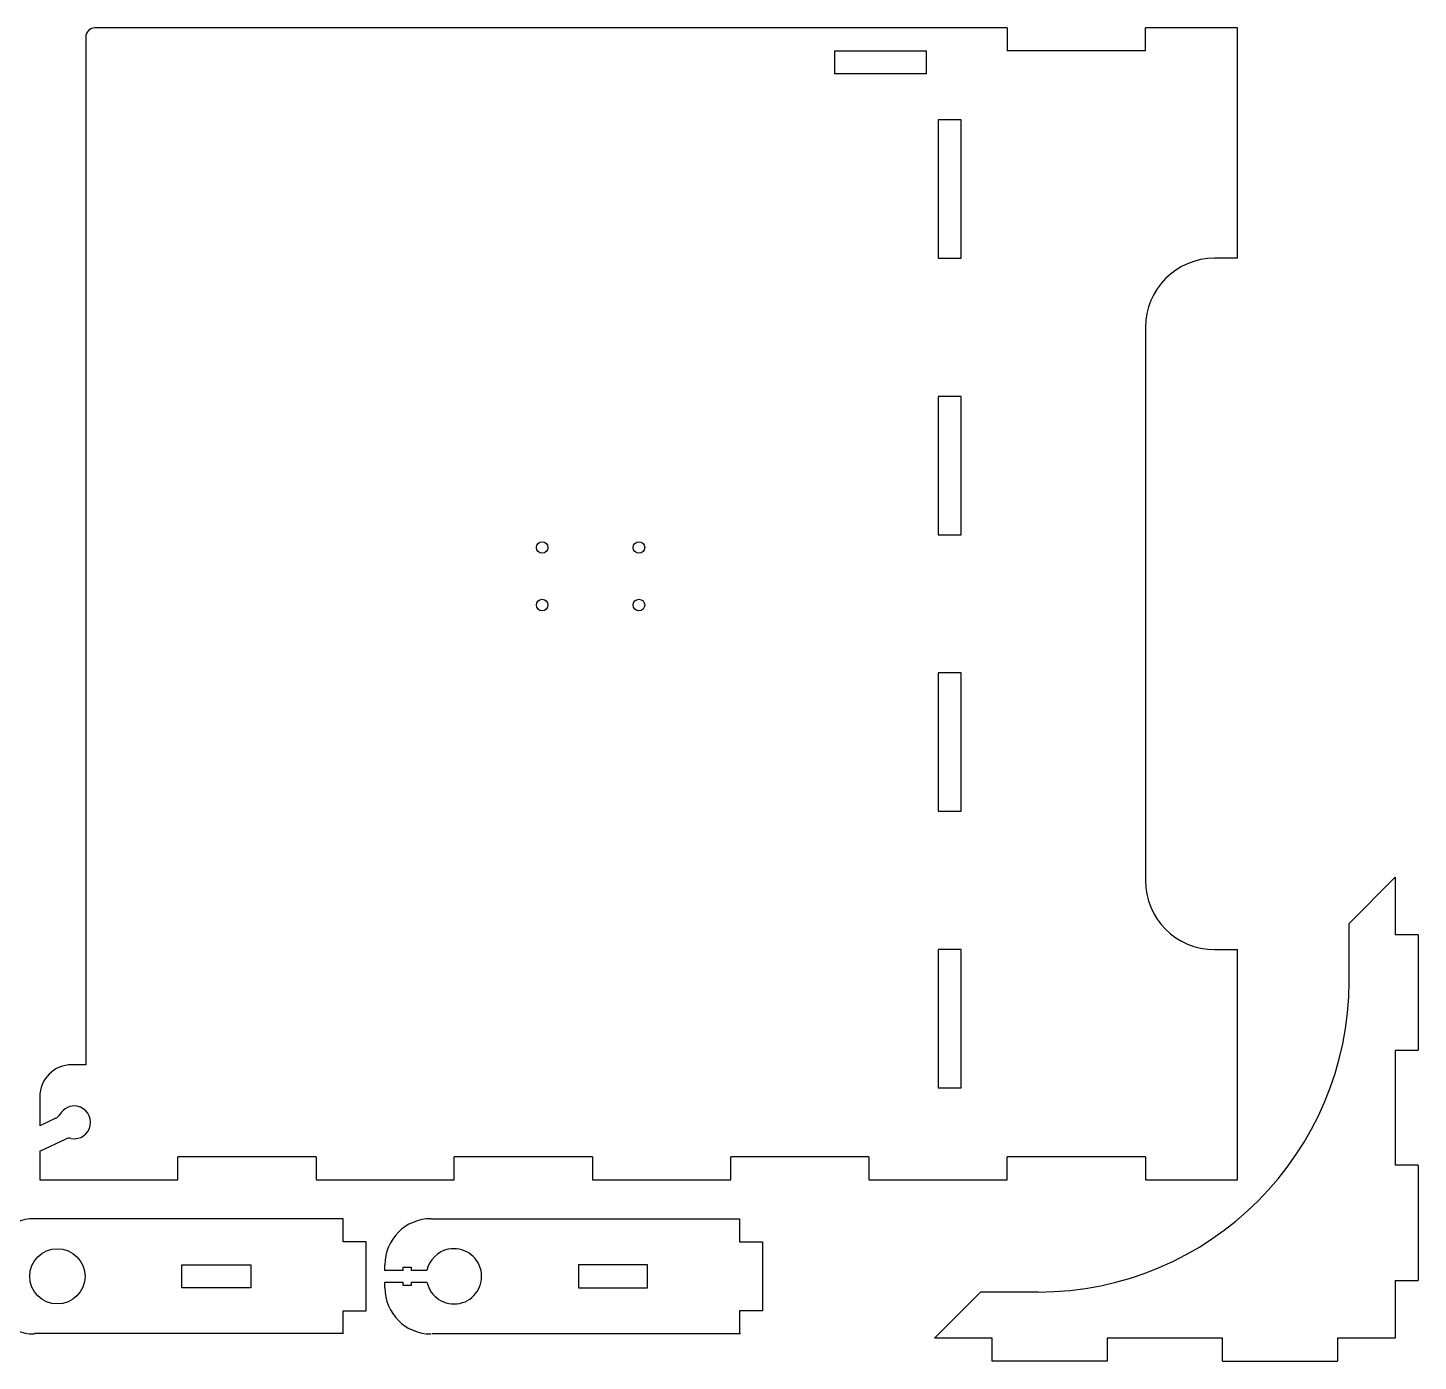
# Model space of a CAD drawing. Extents: x 4 to 593, y 4 to 293.
# Drawn here: x 291.4 to 593.1, y 3.8 to 293.1 of the extents above; entities that cross this region are included whole.
import ezdxf

# ---------------------------------------------------------------- set-up
doc = ezdxf.new("R2010")
doc.units = 0
doc.layers.add('EBENE_1', color=7, linetype='CONTINUOUS')

# ---------------------------------------------------------------- blocks, each defined once
blk = doc.blocks.new('BLOCK_70')
at = {"layer": 'EBENE_1'}
blk.add_lwpolyline([(553.94, 243.11), (553.94, 293.11)], dxfattribs=at)
blk = doc.blocks.new('BLOCK_71')
at = {"layer": 'EBENE_1'}
blk.add_lwpolyline([(553.94, 243.11), (548.94, 243.11)], dxfattribs=at)
blk = doc.blocks.new('BLOCK_72')
at = {"layer": 'EBENE_1'}
blk.add_open_spline([(548.94, 243.11), (540.66, 243.11), (533.94, 236.4), (533.94, 228.11), (533.94, 228.11), (533.94, 228.11), (533.94, 228.11)], degree=3, knots=[0, 0, 0, 0, 1, 1, 1, 2, 2, 2, 2], dxfattribs=at)
blk = doc.blocks.new('BLOCK_73')
at = {"layer": 'EBENE_1'}
blk.add_lwpolyline([(533.94, 228.11), (533.94, 108.12)], dxfattribs=at)
blk = doc.blocks.new('BLOCK_74')
at = {"layer": 'EBENE_1'}
blk.add_open_spline([(533.94, 108.12), (533.94, 99.84), (540.66, 93.12), (548.94, 93.12), (548.94, 93.12), (548.94, 93.12), (548.94, 93.12)], degree=3, knots=[0, 0, 0, 0, 1, 1, 1, 2, 2, 2, 2], dxfattribs=at)
blk = doc.blocks.new('BLOCK_75')
at = {"layer": 'EBENE_1'}
blk.add_lwpolyline([(548.94, 93.12), (553.94, 93.12)], dxfattribs=at)
blk = doc.blocks.new('BLOCK_76')
at = {"layer": 'EBENE_1'}
blk.add_lwpolyline([(553.94, 43.12), (553.94, 93.12)], dxfattribs=at)
blk = doc.blocks.new('BLOCK_77')
at = {"layer": 'EBENE_1'}
blk.add_open_spline([(300.79, 52.14), (302.72, 51.77), (304.58, 53.03), (304.94, 54.96), (305.31, 56.88), (304.05, 58.74), (302.12, 59.11), (300.7, 59.43), (299.03, 58.65), (298.36, 57.35)], degree=3, knots=[0, 0, 0, 0, 1, 1, 1, 2, 2, 2, 3, 3, 3, 3], dxfattribs=at)
blk = doc.blocks.new('BLOCK_78')
at = {"layer": 'EBENE_1'}
blk.add_lwpolyline([(303.96, 68.12), (300.96, 68.12)], dxfattribs=at)
blk = doc.blocks.new('BLOCK_79')
at = {"layer": 'EBENE_1'}
blk.add_open_spline([(300.96, 68.12), (297.09, 68.12), (293.96, 64.99), (293.96, 61.12), (293.96, 61.12), (293.96, 61.12), (293.96, 61.12)], degree=3, knots=[0, 0, 0, 0, 1, 1, 1, 2, 2, 2, 2], dxfattribs=at)
blk = doc.blocks.new('BLOCK_80')
at = {"layer": 'EBENE_1'}
blk.add_lwpolyline([(533.94, 43.12), (553.94, 43.12)], dxfattribs=at)
blk = doc.blocks.new('BLOCK_81')
at = {"layer": 'EBENE_1'}
blk.add_lwpolyline([(503.95, 43.12), (503.95, 48.12)], dxfattribs=at)
blk = doc.blocks.new('BLOCK_82')
at = {"layer": 'EBENE_1'}
blk.add_lwpolyline([(533.94, 48.12), (503.95, 48.12)], dxfattribs=at)
blk = doc.blocks.new('BLOCK_83')
at = {"layer": 'EBENE_1'}
blk.add_lwpolyline([(533.94, 48.12), (533.94, 43.12)], dxfattribs=at)
blk = doc.blocks.new('BLOCK_84')
at = {"layer": 'EBENE_1'}
blk.add_lwpolyline([(413.95, 43.12), (443.95, 43.12)], dxfattribs=at)
blk = doc.blocks.new('BLOCK_85')
at = {"layer": 'EBENE_1'}
blk.add_lwpolyline([(473.95, 43.12), (503.95, 43.12)], dxfattribs=at)
blk = doc.blocks.new('BLOCK_86')
at = {"layer": 'EBENE_1'}
blk.add_lwpolyline([(353.95, 43.12), (383.95, 43.12)], dxfattribs=at)
blk = doc.blocks.new('BLOCK_87')
at = {"layer": 'EBENE_1'}
blk.add_lwpolyline([(293.96, 43.12), (323.96, 43.12)], dxfattribs=at)
blk = doc.blocks.new('BLOCK_88')
at = {"layer": 'EBENE_1'}
blk.add_lwpolyline([(323.96, 43.12), (323.96, 48.12)], dxfattribs=at)
blk = doc.blocks.new('BLOCK_89')
at = {"layer": 'EBENE_1'}
blk.add_lwpolyline([(353.95, 48.12), (323.96, 48.12)], dxfattribs=at)
blk = doc.blocks.new('BLOCK_90')
at = {"layer": 'EBENE_1'}
blk.add_lwpolyline([(353.95, 48.12), (353.95, 43.12)], dxfattribs=at)
blk = doc.blocks.new('BLOCK_91')
at = {"layer": 'EBENE_1'}
blk.add_lwpolyline([(383.95, 43.12), (383.95, 48.12)], dxfattribs=at)
blk = doc.blocks.new('BLOCK_92')
at = {"layer": 'EBENE_1'}
blk.add_lwpolyline([(413.95, 48.12), (383.95, 48.12)], dxfattribs=at)
blk = doc.blocks.new('BLOCK_93')
at = {"layer": 'EBENE_1'}
blk.add_lwpolyline([(413.95, 48.12), (413.95, 43.12)], dxfattribs=at)
blk = doc.blocks.new('BLOCK_94')
at = {"layer": 'EBENE_1'}
blk.add_lwpolyline([(443.95, 43.12), (443.95, 48.12)], dxfattribs=at)
blk = doc.blocks.new('BLOCK_95')
at = {"layer": 'EBENE_1'}
blk.add_lwpolyline([(473.95, 48.12), (443.95, 48.12)], dxfattribs=at)
blk = doc.blocks.new('BLOCK_96')
at = {"layer": 'EBENE_1'}
blk.add_lwpolyline([(473.95, 48.12), (473.95, 43.12)], dxfattribs=at)
blk = doc.blocks.new('BLOCK_97')
at = {"layer": 'EBENE_1'}
blk.add_lwpolyline([(553.94, 293.11), (533.94, 293.11)], dxfattribs=at)
blk = doc.blocks.new('BLOCK_98')
at = {"layer": 'EBENE_1'}
blk.add_lwpolyline([(533.94, 288.11), (533.94, 293.11)], dxfattribs=at)
blk = doc.blocks.new('BLOCK_99')
at = {"layer": 'EBENE_1'}
blk.add_lwpolyline([(533.94, 288.11), (503.95, 288.11)], dxfattribs=at)
blk = doc.blocks.new('BLOCK_100')
at = {"layer": 'EBENE_1'}
blk.add_lwpolyline([(503.95, 293.11), (503.95, 288.11)], dxfattribs=at)
blk = doc.blocks.new('BLOCK_101')
at = {"layer": 'EBENE_1'}
blk.add_lwpolyline([(488.95, 213.11), (488.95, 183.12)], dxfattribs=at)
blk = doc.blocks.new('BLOCK_102')
at = {"layer": 'EBENE_1'}
blk.add_lwpolyline([(493.95, 213.11), (488.95, 213.11)], dxfattribs=at)
blk = doc.blocks.new('BLOCK_103')
at = {"layer": 'EBENE_1'}
blk.add_lwpolyline([(488.95, 183.12), (493.95, 183.12)], dxfattribs=at)
blk = doc.blocks.new('BLOCK_104')
at = {"layer": 'EBENE_1'}
blk.add_lwpolyline([(493.95, 183.12), (493.95, 213.11)], dxfattribs=at)
blk = doc.blocks.new('BLOCK_105')
at = {"layer": 'EBENE_1'}
blk.add_lwpolyline([(488.95, 273.11), (488.95, 243.11)], dxfattribs=at)
blk = doc.blocks.new('BLOCK_106')
at = {"layer": 'EBENE_1'}
blk.add_lwpolyline([(488.95, 243.11), (493.95, 243.11)], dxfattribs=at)
blk = doc.blocks.new('BLOCK_107')
at = {"layer": 'EBENE_1'}
blk.add_lwpolyline([(493.95, 273.11), (488.95, 273.11)], dxfattribs=at)
blk = doc.blocks.new('BLOCK_108')
at = {"layer": 'EBENE_1'}
blk.add_lwpolyline([(493.95, 243.11), (493.95, 273.11)], dxfattribs=at)
blk = doc.blocks.new('BLOCK_109')
at = {"layer": 'EBENE_1'}
blk.add_lwpolyline([(488.95, 93.12), (488.95, 63.12)], dxfattribs=at)
blk = doc.blocks.new('BLOCK_110')
at = {"layer": 'EBENE_1'}
blk.add_lwpolyline([(488.95, 63.12), (493.95, 63.12)], dxfattribs=at)
blk = doc.blocks.new('BLOCK_111')
at = {"layer": 'EBENE_1'}
blk.add_lwpolyline([(493.95, 93.12), (488.95, 93.12)], dxfattribs=at)
blk = doc.blocks.new('BLOCK_112')
at = {"layer": 'EBENE_1'}
blk.add_lwpolyline([(493.95, 63.12), (493.95, 93.12)], dxfattribs=at)
blk = doc.blocks.new('BLOCK_113')
at = {"layer": 'EBENE_1'}
blk.add_lwpolyline([(488.95, 153.12), (488.95, 123.12)], dxfattribs=at)
blk = doc.blocks.new('BLOCK_114')
at = {"layer": 'EBENE_1'}
blk.add_lwpolyline([(488.95, 123.12), (493.95, 123.12)], dxfattribs=at)
blk = doc.blocks.new('BLOCK_115')
at = {"layer": 'EBENE_1'}
blk.add_lwpolyline([(493.95, 153.12), (488.95, 153.12)], dxfattribs=at)
blk = doc.blocks.new('BLOCK_116')
at = {"layer": 'EBENE_1'}
blk.add_lwpolyline([(493.95, 123.12), (493.95, 153.12)], dxfattribs=at)
blk = doc.blocks.new('BLOCK_117')
at = {"layer": 'EBENE_1'}
blk.add_lwpolyline([(466.45, 288.11), (486.45, 288.11)], dxfattribs=at)
blk = doc.blocks.new('BLOCK_118')
at = {"layer": 'EBENE_1'}
blk.add_lwpolyline([(466.45, 288.11), (466.45, 283.11)], dxfattribs=at)
blk = doc.blocks.new('BLOCK_119')
at = {"layer": 'EBENE_1'}
blk.add_lwpolyline([(486.45, 283.11), (486.45, 288.11)], dxfattribs=at)
blk = doc.blocks.new('BLOCK_120')
at = {"layer": 'EBENE_1'}
blk.add_lwpolyline([(486.45, 283.11), (466.45, 283.11)], dxfattribs=at)
blk = doc.blocks.new('BLOCK_121')
at = {"layer": 'EBENE_1'}
blk.add_lwpolyline([(293.96, 61.12), (293.96, 54.88)], dxfattribs=at)
blk = doc.blocks.new('BLOCK_122')
at = {"layer": 'EBENE_1'}
blk.add_lwpolyline([(293.96, 49.37), (293.96, 43.12)], dxfattribs=at)
blk = doc.blocks.new('BLOCK_123')
at = {"layer": 'EBENE_1'}
blk.add_lwpolyline([(297.46, 56.52), (293.96, 54.88)], dxfattribs=at)
blk = doc.blocks.new('BLOCK_124')
at = {"layer": 'EBENE_1'}
blk.add_open_spline([(297.46, 56.52), (297.79, 56.65), (298.2, 57.03), (298.36, 57.35)], degree=3, dxfattribs=at)
blk = doc.blocks.new('BLOCK_125')
at = {"layer": 'EBENE_1'}
blk.add_lwpolyline([(293.96, 49.37), (299.57, 51.99)], dxfattribs=at)
blk = doc.blocks.new('BLOCK_126')
at = {"layer": 'EBENE_1'}
blk.add_open_spline([(300.79, 52.14), (300.44, 52.22), (299.88, 52.15), (299.57, 51.99)], degree=3, dxfattribs=at)
blk = doc.blocks.new('BLOCK_128')
at = {"layer": 'EBENE_1'}
blk.add_open_spline([(401.77, 180.36), (401.77, 179.67), (402.33, 179.11), (403.02, 179.11), (403.71, 179.11), (404.27, 179.67), (404.27, 180.36), (404.27, 181.05), (403.71, 181.61), (403.02, 181.61), (402.33, 181.61), (401.77, 181.05), (401.77, 180.36), (401.77, 180.36), (401.77, 180.36), (401.77, 180.36), (401.77, 180.36), (401.77, 180.36), (401.77, 180.36)], degree=3, knots=[0, 0, 0, 0, 1, 1, 1, 2, 2, 2, 3, 3, 3, 4, 4, 4, 5, 5, 5, 6, 6, 6, 6], dxfattribs=at)
blk = doc.blocks.new('BLOCK_129')
at = {"layer": 'EBENE_1'}
blk.add_open_spline([(401.77, 167.86), (401.77, 167.17), (402.33, 166.61), (403.02, 166.61), (403.71, 166.61), (404.27, 167.17), (404.27, 167.86), (404.27, 168.55), (403.71, 169.11), (403.02, 169.11), (402.33, 169.11), (401.77, 168.55), (401.77, 167.86), (401.77, 167.86), (401.77, 167.86), (401.77, 167.86), (401.77, 167.86), (401.77, 167.86), (401.77, 167.86)], degree=3, knots=[0, 0, 0, 0, 1, 1, 1, 2, 2, 2, 3, 3, 3, 4, 4, 4, 5, 5, 5, 6, 6, 6, 6], dxfattribs=at)
blk = doc.blocks.new('BLOCK_130')
at = {"layer": 'EBENE_1'}
blk.add_open_spline([(422.77, 180.36), (422.77, 179.67), (423.33, 179.11), (424.02, 179.11), (424.71, 179.11), (425.27, 179.67), (425.27, 180.36), (425.27, 181.05), (424.71, 181.61), (424.02, 181.61), (423.33, 181.61), (422.77, 181.05), (422.77, 180.36), (422.77, 180.36), (422.77, 180.36), (422.77, 180.36), (422.77, 180.36), (422.77, 180.36), (422.77, 180.36)], degree=3, knots=[0, 0, 0, 0, 1, 1, 1, 2, 2, 2, 3, 3, 3, 4, 4, 4, 5, 5, 5, 6, 6, 6, 6], dxfattribs=at)
blk = doc.blocks.new('BLOCK_131')
at = {"layer": 'EBENE_1'}
blk.add_open_spline([(422.77, 167.86), (422.77, 167.17), (423.33, 166.61), (424.02, 166.61), (424.71, 166.61), (425.27, 167.17), (425.27, 167.86), (425.27, 168.55), (424.71, 169.11), (424.02, 169.11), (423.33, 169.11), (422.77, 168.55), (422.77, 167.86), (422.77, 167.86), (422.77, 167.86), (422.77, 167.86), (422.77, 167.86), (422.77, 167.86), (422.77, 167.86)], degree=3, knots=[0, 0, 0, 0, 1, 1, 1, 2, 2, 2, 3, 3, 3, 4, 4, 4, 5, 5, 5, 6, 6, 6, 6], dxfattribs=at)
blk = doc.blocks.new('BLOCK_127')
at = {"layer": 'EBENE_1'}
for name in ['BLOCK_128', 'BLOCK_130', 'BLOCK_129', 'BLOCK_131']:
    blk.add_blockref(name, (0, 0), dxfattribs=at)
blk = doc.blocks.new('BLOCK_132')
at = {"layer": 'EBENE_1'}
blk.add_lwpolyline([(303.96, 291.11), (303.96, 68.12)], dxfattribs=at)
blk = doc.blocks.new('BLOCK_133')
at = {"layer": 'EBENE_1'}
blk.add_lwpolyline([(503.95, 293.11), (305.96, 293.11)], dxfattribs=at)
blk = doc.blocks.new('BLOCK_134')
at = {"layer": 'EBENE_1'}
blk.add_open_spline([(305.96, 293.11), (304.85, 293.11), (303.96, 292.21), (303.96, 291.11), (303.96, 291.11), (303.96, 291.11), (303.96, 291.11)], degree=3, knots=[0, 0, 0, 0, 1, 1, 1, 2, 2, 2, 2], dxfattribs=at)
blk = doc.blocks.new('BLOCK_158')
at = {"layer": 'EBENE_1'}
blk.add_lwpolyline([(588.15, 21.3), (593.15, 21.3)], dxfattribs=at)
blk = doc.blocks.new('BLOCK_159')
at = {"layer": 'EBENE_1'}
blk.add_lwpolyline([(593.15, 46.3), (593.15, 21.3)], dxfattribs=at)
blk = doc.blocks.new('BLOCK_160')
at = {"layer": 'EBENE_1'}
blk.add_lwpolyline([(593.15, 46.3), (588.15, 46.3)], dxfattribs=at)
blk = doc.blocks.new('BLOCK_161')
at = {"layer": 'EBENE_1'}
blk.add_lwpolyline([(500.65, 3.8), (500.65, 8.8)], dxfattribs=at)
blk = doc.blocks.new('BLOCK_162')
at = {"layer": 'EBENE_1'}
blk.add_lwpolyline([(525.65, 3.8), (500.65, 3.8)], dxfattribs=at)
blk = doc.blocks.new('BLOCK_163')
at = {"layer": 'EBENE_1'}
blk.add_lwpolyline([(525.65, 8.8), (525.65, 3.8)], dxfattribs=at)
blk = doc.blocks.new('BLOCK_164')
at = {"layer": 'EBENE_1'}
blk.add_lwpolyline([(550.65, 3.8), (575.65, 3.8)], dxfattribs=at)
blk = doc.blocks.new('BLOCK_165')
at = {"layer": 'EBENE_1'}
blk.add_lwpolyline([(550.65, 3.8), (550.65, 8.8)], dxfattribs=at)
blk = doc.blocks.new('BLOCK_166')
at = {"layer": 'EBENE_1'}
blk.add_lwpolyline([(575.65, 8.8), (575.65, 3.8)], dxfattribs=at)
blk = doc.blocks.new('BLOCK_167')
at = {"layer": 'EBENE_1'}
blk.add_lwpolyline([(588.15, 71.3), (593.15, 71.3)], dxfattribs=at)
blk = doc.blocks.new('BLOCK_168')
at = {"layer": 'EBENE_1'}
blk.add_lwpolyline([(593.15, 96.29), (593.15, 71.3)], dxfattribs=at)
blk = doc.blocks.new('BLOCK_169')
at = {"layer": 'EBENE_1'}
blk.add_lwpolyline([(593.15, 96.29), (588.15, 96.29)], dxfattribs=at)
blk = doc.blocks.new('BLOCK_170')
at = {"layer": 'EBENE_1'}
blk.add_lwpolyline([(500.65, 8.8), (488.15, 8.8)], dxfattribs=at)
blk = doc.blocks.new('BLOCK_171')
at = {"layer": 'EBENE_1'}
blk.add_lwpolyline([(588.15, 108.79), (588.15, 96.29)], dxfattribs=at)
blk = doc.blocks.new('BLOCK_172')
at = {"layer": 'EBENE_1'}
blk.add_lwpolyline([(588.15, 21.3), (588.15, 8.8)], dxfattribs=at)
blk = doc.blocks.new('BLOCK_173')
at = {"layer": 'EBENE_1'}
blk.add_lwpolyline([(588.15, 71.3), (588.15, 46.3)], dxfattribs=at)
blk = doc.blocks.new('BLOCK_174')
at = {"layer": 'EBENE_1'}
blk.add_lwpolyline([(550.65, 8.8), (525.65, 8.8)], dxfattribs=at)
blk = doc.blocks.new('BLOCK_175')
at = {"layer": 'EBENE_1'}
blk.add_lwpolyline([(588.15, 8.8), (575.65, 8.8)], dxfattribs=at)
blk = doc.blocks.new('BLOCK_176')
at = {"layer": 'EBENE_1'}
blk.add_lwpolyline([(488.15, 8.8), (498.15, 18.8)], dxfattribs=at)
blk = doc.blocks.new('BLOCK_177')
at = {"layer": 'EBENE_1'}
blk.add_lwpolyline([(578.15, 98.79), (588.15, 108.79)], dxfattribs=at)
blk = doc.blocks.new('BLOCK_178')
at = {"layer": 'EBENE_1'}
blk.add_lwpolyline([(578.15, 86.29), (578.15, 98.79)], dxfattribs=at)
blk = doc.blocks.new('BLOCK_179')
at = {"layer": 'EBENE_1'}
blk.add_open_spline([(510.65, 18.8), (547.93, 18.8), (578.15, 49.02), (578.15, 86.29), (578.15, 86.29), (578.15, 86.29), (578.15, 86.29)], degree=3, knots=[0, 0, 0, 0, 1, 1, 1, 2, 2, 2, 2], dxfattribs=at)
blk = doc.blocks.new('BLOCK_180')
at = {"layer": 'EBENE_1'}
blk.add_lwpolyline([(510.65, 18.8), (498.15, 18.8)], dxfattribs=at)
blk = doc.blocks.new('BLOCK_211')
at = {"layer": 'EBENE_1'}
blk.add_lwpolyline([(359.79, 14.71), (364.79, 14.71)], dxfattribs=at)
blk = doc.blocks.new('BLOCK_212')
at = {"layer": 'EBENE_1'}
blk.add_lwpolyline([(364.79, 14.71), (364.79, 29.71)], dxfattribs=at)
blk = doc.blocks.new('BLOCK_213')
at = {"layer": 'EBENE_1'}
blk.add_lwpolyline([(364.79, 29.71), (359.79, 29.71)], dxfattribs=at)
blk = doc.blocks.new('BLOCK_214')
at = {"layer": 'EBENE_1'}
blk.add_lwpolyline([(359.79, 29.71), (359.79, 34.71)], dxfattribs=at)
blk = doc.blocks.new('BLOCK_215')
at = {"layer": 'EBENE_1'}
blk.add_lwpolyline([(359.79, 9.71), (359.79, 14.71)], dxfattribs=at)
blk = doc.blocks.new('BLOCK_216')
at = {"layer": 'EBENE_1'}
blk.add_open_spline([(303.8, 22.21), (303.8, 25.53), (301.11, 28.21), (297.8, 28.21), (294.48, 28.21), (291.8, 25.53), (291.8, 22.21), (291.8, 18.9), (294.48, 16.21), (297.8, 16.21), (301.11, 16.21), (303.8, 18.9), (303.8, 22.21), (303.8, 22.21), (303.8, 22.21), (303.8, 22.21), (303.8, 22.21), (303.8, 22.21), (303.8, 22.21)], degree=3, knots=[0, 0, 0, 0, 1, 1, 1, 2, 2, 2, 3, 3, 3, 4, 4, 4, 5, 5, 5, 6, 6, 6, 6], dxfattribs=at)
blk = doc.blocks.new('BLOCK_217')
at = {"layer": 'EBENE_1'}
blk.add_lwpolyline([(359.79, 34.71), (292.8, 34.71)], dxfattribs=at)
blk = doc.blocks.new('BLOCK_218')
at = {"layer": 'EBENE_1'}
blk.add_open_spline([(292.8, 34.71), (287.28, 34.71), (282.8, 30.23), (282.8, 24.71), (282.8, 24.71), (282.8, 24.71), (282.8, 24.71)], degree=3, knots=[0, 0, 0, 0, 1, 1, 1, 2, 2, 2, 2], dxfattribs=at)
blk = doc.blocks.new('BLOCK_220')
at = {"layer": 'EBENE_1'}
blk.add_open_spline([(282.8, 19.71), (282.8, 14.19), (287.28, 9.71), (292.8, 9.71)], degree=3, dxfattribs=at)
blk = doc.blocks.new('BLOCK_221')
at = {"layer": 'EBENE_1'}
blk.add_lwpolyline([(324.8, 19.71), (324.8, 24.71)], dxfattribs=at)
blk = doc.blocks.new('BLOCK_222')
at = {"layer": 'EBENE_1'}
blk.add_lwpolyline([(339.8, 19.71), (324.8, 19.71)], dxfattribs=at)
blk = doc.blocks.new('BLOCK_223')
at = {"layer": 'EBENE_1'}
blk.add_lwpolyline([(339.8, 24.71), (339.8, 19.71)], dxfattribs=at)
blk = doc.blocks.new('BLOCK_224')
at = {"layer": 'EBENE_1'}
blk.add_lwpolyline([(324.8, 24.71), (339.8, 24.71)], dxfattribs=at)
blk = doc.blocks.new('BLOCK_225')
at = {"layer": 'EBENE_1'}
blk.add_lwpolyline([(445.87, 29.71), (450.87, 29.71)], dxfattribs=at)
blk = doc.blocks.new('BLOCK_226')
at = {"layer": 'EBENE_1'}
blk.add_lwpolyline([(450.87, 29.71), (450.87, 14.71)], dxfattribs=at)
blk = doc.blocks.new('BLOCK_227')
at = {"layer": 'EBENE_1'}
blk.add_lwpolyline([(450.87, 14.71), (445.87, 14.71)], dxfattribs=at)
blk = doc.blocks.new('BLOCK_228')
at = {"layer": 'EBENE_1'}
blk.add_lwpolyline([(445.87, 14.71), (445.87, 9.71)], dxfattribs=at)
blk = doc.blocks.new('BLOCK_229')
at = {"layer": 'EBENE_1'}
blk.add_lwpolyline([(445.87, 34.71), (445.87, 29.71)], dxfattribs=at)
blk = doc.blocks.new('BLOCK_230')
at = {"layer": 'EBENE_1'}
blk.add_open_spline([(368.88, 19.71), (368.88, 14.19), (373.35, 9.71), (378.88, 9.71), (378.88, 9.71), (378.88, 9.71), (378.88, 9.71)], degree=3, knots=[0, 0, 0, 0, 1, 1, 1, 2, 2, 2, 2], dxfattribs=at)
blk = doc.blocks.new('BLOCK_231')
at = {"layer": 'EBENE_1'}
blk.add_lwpolyline([(378.88, 34.71), (445.87, 34.71)], dxfattribs=at)
blk = doc.blocks.new('BLOCK_232')
at = {"layer": 'EBENE_1'}
blk.add_open_spline([(378.88, 34.71), (373.35, 34.71), (368.88, 30.23), (368.88, 24.71), (368.88, 24.71), (368.88, 24.71), (368.88, 24.71)], degree=3, knots=[0, 0, 0, 0, 1, 1, 1, 2, 2, 2, 2], dxfattribs=at)
blk = doc.blocks.new('BLOCK_233')
at = {"layer": 'EBENE_1'}
blk.add_lwpolyline([(425.87, 24.71), (410.87, 24.71)], dxfattribs=at)
blk = doc.blocks.new('BLOCK_234')
at = {"layer": 'EBENE_1'}
blk.add_lwpolyline([(425.87, 19.71), (425.87, 24.71)], dxfattribs=at)
blk = doc.blocks.new('BLOCK_235')
at = {"layer": 'EBENE_1'}
blk.add_lwpolyline([(410.87, 24.71), (410.87, 19.71)], dxfattribs=at)
blk = doc.blocks.new('BLOCK_236')
at = {"layer": 'EBENE_1'}
blk.add_lwpolyline([(410.87, 19.71), (425.87, 19.71)], dxfattribs=at)
blk = doc.blocks.new('BLOCK_237')
at = {"layer": 'EBENE_1'}
blk.add_lwpolyline([(368.88, 19.71), (368.88, 20.96)], dxfattribs=at)
blk = doc.blocks.new('BLOCK_238')
at = {"layer": 'EBENE_1'}
blk.add_lwpolyline([(368.88, 23.46), (368.88, 24.71)], dxfattribs=at)
blk = doc.blocks.new('BLOCK_239')
at = {"layer": 'EBENE_1'}
blk.add_open_spline([(378.01, 20.96), (378.7, 17.72), (381.89, 15.65), (385.13, 16.34), (388.37, 17.03), (390.43, 20.22), (389.74, 23.46), (389.05, 26.7), (385.87, 28.77), (382.63, 28.08), (380.43, 27.71), (378.38, 25.65), (378.01, 23.46)], degree=3, knots=[0, 0, 0, 0, 1, 1, 1, 2, 2, 2, 3, 3, 3, 4, 4, 4, 4], dxfattribs=at)
blk = doc.blocks.new('BLOCK_240')
at = {"layer": 'EBENE_1'}
blk.add_lwpolyline([(368.88, 20.96), (372.88, 20.96)], dxfattribs=at)
blk = doc.blocks.new('BLOCK_241')
at = {"layer": 'EBENE_1'}
blk.add_lwpolyline([(374.58, 20.96), (378.01, 20.96)], dxfattribs=at)
blk = doc.blocks.new('BLOCK_242')
at = {"layer": 'EBENE_1'}
blk.add_lwpolyline([(372.88, 23.46), (368.88, 23.46)], dxfattribs=at)
blk = doc.blocks.new('BLOCK_243')
at = {"layer": 'EBENE_1'}
blk.add_lwpolyline([(378.01, 23.46), (374.58, 23.46)], dxfattribs=at)
blk = doc.blocks.new('BLOCK_244')
at = {"layer": 'EBENE_1'}
blk.add_lwpolyline([(374.58, 20.96), (374.58, 20.21)], dxfattribs=at)
blk = doc.blocks.new('BLOCK_245')
at = {"layer": 'EBENE_1'}
blk.add_lwpolyline([(374.58, 20.21), (372.88, 20.21)], dxfattribs=at)
blk = doc.blocks.new('BLOCK_246')
at = {"layer": 'EBENE_1'}
blk.add_lwpolyline([(372.88, 20.21), (372.88, 20.96)], dxfattribs=at)
blk = doc.blocks.new('BLOCK_247')
at = {"layer": 'EBENE_1'}
blk.add_lwpolyline([(372.88, 23.46), (372.88, 24.21)], dxfattribs=at)
blk = doc.blocks.new('BLOCK_248')
at = {"layer": 'EBENE_1'}
blk.add_lwpolyline([(372.88, 24.21), (374.58, 24.21)], dxfattribs=at)
blk = doc.blocks.new('BLOCK_249')
at = {"layer": 'EBENE_1'}
blk.add_lwpolyline([(374.58, 24.21), (374.58, 23.46)], dxfattribs=at)
blk = doc.blocks.new('BLOCK_250')
at = {"layer": 'EBENE_1'}
blk.add_lwpolyline([(359.79, 9.78), (292.8, 9.78)], dxfattribs=at)
blk = doc.blocks.new('BLOCK_251')
at = {"layer": 'EBENE_1'}
blk.add_lwpolyline([(379.07, 9.78), (446.06, 9.78)], dxfattribs=at)

msp = doc.modelspace()

# ---------------------------------------------------------------- linework, layer by layer
at = {"layer": 'EBENE_1'}
msp.add_lwpolyline([(424.11, 167.86), (424.11, 167.86)], dxfattribs=at)

# ---------------------------------------------------------------- block references
for name in ['BLOCK_134', 'BLOCK_133', 'BLOCK_100', 'BLOCK_97', 'BLOCK_98', 'BLOCK_70', 'BLOCK_132', 'BLOCK_117', 'BLOCK_118', 'BLOCK_119', 'BLOCK_99', 'BLOCK_120', 'BLOCK_105', 'BLOCK_107', 'BLOCK_108', 'BLOCK_106', 'BLOCK_72', 'BLOCK_71', 'BLOCK_73', 'BLOCK_101', 'BLOCK_102', 'BLOCK_104', 'BLOCK_127', 'BLOCK_103', 'BLOCK_113', 'BLOCK_115', 'BLOCK_116', 'BLOCK_114', 'BLOCK_177', 'BLOCK_171', 'BLOCK_74', 'BLOCK_178', 'BLOCK_169', 'BLOCK_168', 'BLOCK_109', 'BLOCK_111', 'BLOCK_112', 'BLOCK_75', 'BLOCK_76', 'BLOCK_179', 'BLOCK_167', 'BLOCK_173', 'BLOCK_79', 'BLOCK_78', 'BLOCK_121', 'BLOCK_110', 'BLOCK_124', 'BLOCK_77', 'BLOCK_123', 'BLOCK_125', 'BLOCK_126', 'BLOCK_122', 'BLOCK_88', 'BLOCK_89', 'BLOCK_90', 'BLOCK_91', 'BLOCK_92', 'BLOCK_93', 'BLOCK_94', 'BLOCK_95', 'BLOCK_96', 'BLOCK_81', 'BLOCK_82', 'BLOCK_83', 'BLOCK_160', 'BLOCK_159', 'BLOCK_87', 'BLOCK_86', 'BLOCK_84', 'BLOCK_85', 'BLOCK_80', 'BLOCK_218', 'BLOCK_217', 'BLOCK_214', 'BLOCK_232', 'BLOCK_231', 'BLOCK_229', 'BLOCK_216', 'BLOCK_213', 'BLOCK_212', 'BLOCK_239', 'BLOCK_225', 'BLOCK_226', 'BLOCK_221', 'BLOCK_224', 'BLOCK_223', 'BLOCK_238', 'BLOCK_247', 'BLOCK_248', 'BLOCK_249', 'BLOCK_233', 'BLOCK_235', 'BLOCK_234', 'BLOCK_242', 'BLOCK_243', 'BLOCK_158', 'BLOCK_172', 'BLOCK_220', 'BLOCK_222', 'BLOCK_237', 'BLOCK_240', 'BLOCK_230', 'BLOCK_246', 'BLOCK_245', 'BLOCK_241', 'BLOCK_244', 'BLOCK_236', 'BLOCK_176', 'BLOCK_180', 'BLOCK_211', 'BLOCK_215', 'BLOCK_227', 'BLOCK_228', 'BLOCK_250', 'BLOCK_251', 'BLOCK_170', 'BLOCK_161', 'BLOCK_163', 'BLOCK_174', 'BLOCK_165', 'BLOCK_166', 'BLOCK_175', 'BLOCK_162', 'BLOCK_164']:
    msp.add_blockref(name, (0, 0), dxfattribs=at)

doc.saveas('drawing.dxf')
